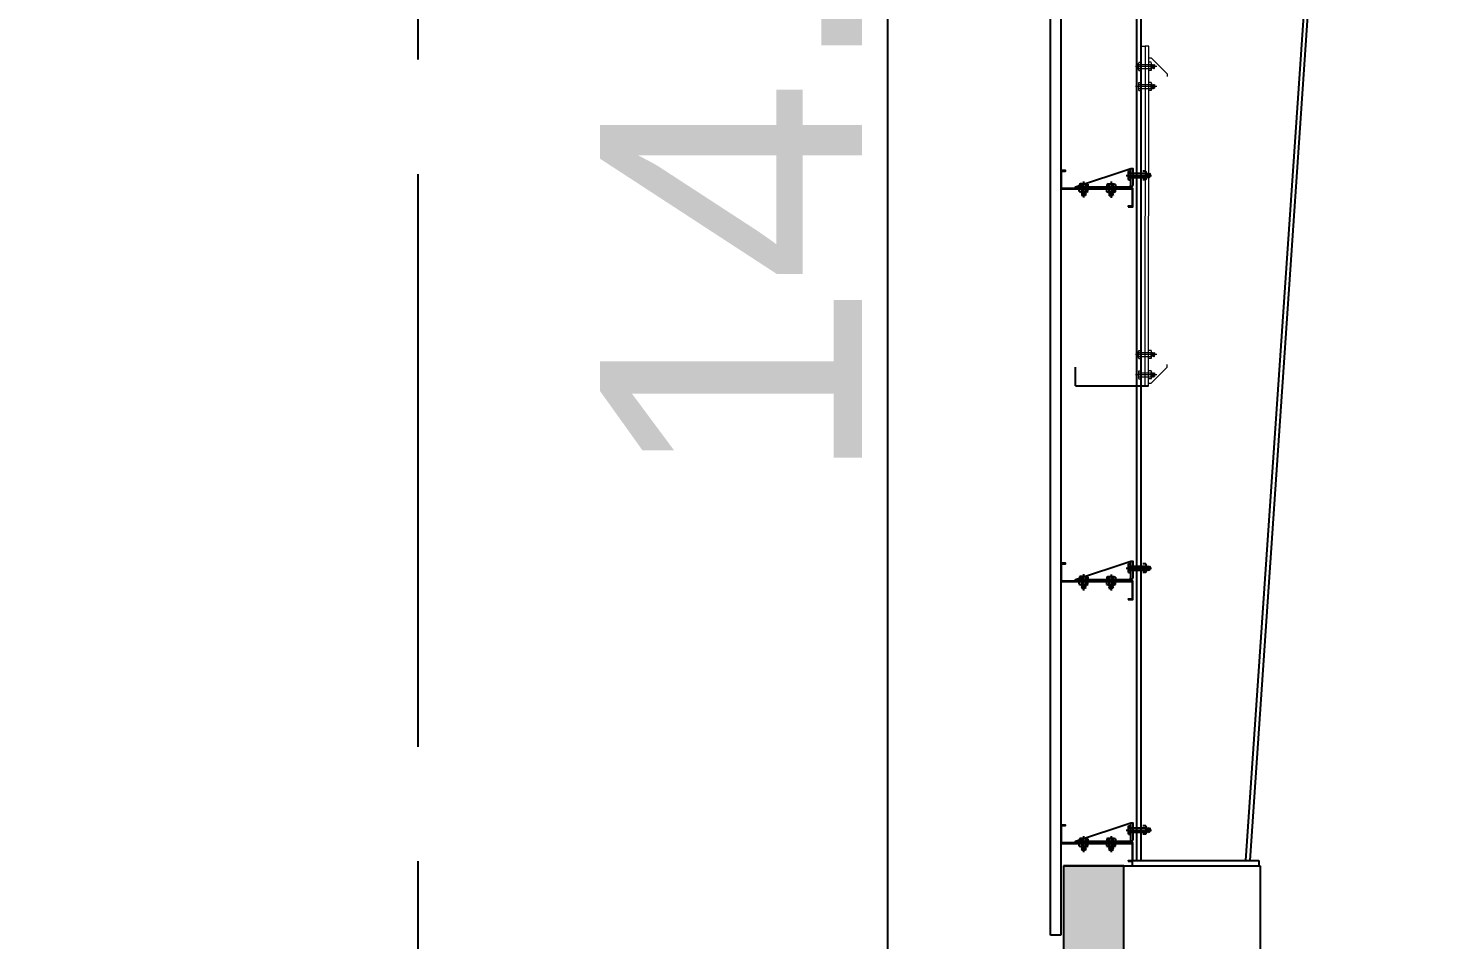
# Model space of a CAD drawing. Header units: metres. Extents: x 1422408 to 2565053, y 3723 to 80428.
# Drawn here: x 2267671.75 to 2267677.13, y 4223.86 to 4227.34 of the extents above; entities that cross this region are included whole.
import ezdxf

# ---------------------------------------------------------------- set-up
doc = ezdxf.new("R2010")
doc.units = ezdxf.units.M
doc.header["$LTSCALE"] = 3.5
doc.header["$MEASUREMENT"] = 0
for name, pattern in [('CENTER', [2, 1.25, -0.25, 0.25, -0.25]), ('DOT2', [0.125, 0, -0.125]), ('PHANTOM2', [1.25, 0.625, -0.125, 0.125, -0.125, 0.125, -0.125])]:
    doc.linetypes.add(name, pattern=pattern)
doc.layers.get('0').update_dxf_attribs({"linetype": 'CONTINUOUS'})
doc.layers.get('DEFPOINTS').update_dxf_attribs({"linetype": 'CONTINUOUS'})
doc.layers.add('BLK_1_HT_OF_BLDG', color=5, linetype='CONTINUOUS')
doc.styles.add('ANAND', font='times.ttf')
doc.styles.add('style1', font='arial.ttf', dxfattribs={"height": 0.28})
doc.dimstyles.new('STANDARD$0', dxfattribs={"dimtxt": 0.25, "dimasz": 0.1, "dimexe": 2, "dimexo": 2, "dimgap": 0, "dimtad": 0, "dimzin": 0, "dimdsep": 46, "dimtxsty": 'ANAND', "dimcen": 0.0625, "dimdle": 2.5, "dimse1": 1, "dimse2": 1, "dimclrd": 2, "dimclre": 9, "dimadec": 0, "dimazin": 0, "dimtfac": 1, "dimtix": 1, "dimtofl": 0, "dimtmove": 2, "dimatfit": 3, "dimldrblk": 'OBLIQUE', "dimfxl": 0, "dimtolj": 1, "dimtzin": 0, "dimarcsym": 0})

# ---------------------------------------------------------------- blocks, each defined once
blk = doc.blocks.new('ER')
for p, q in [((-3, -3), (3, 3)), ((0, -3), (0, 3)), ((-3, 0), (3, 0))]:
    blk.add_line(p, q)
blk = doc.blocks.new('*D706')
at = {"lineweight": -2, "ltscale": 0.05}
blk.add_line((2267675.0337, 4234.5995), (2267675.0337, 4220.0795), dxfattribs=at)
at = {"layer": 'DEFPOINTS', "color": 0, "ltscale": 0.05}
for p in [(2267675.9361, 4234.6395), (2267675.0337, 4220.0395), (2267675.9361, 4220.0395)]:
    blk.add_point(p, dxfattribs=at)
at = {"lineweight": -2, "ltscale": 0.05, "xscale": 0.04, "yscale": 0.04, "zscale": 0.04}
for p, rotation in [((2267675.0337, 4234.6395), 90), ((2267675.0337, 4220.0395), 270)]:
    blk.add_blockref('ER', p, dxfattribs=dict(at, rotation=rotation))
at = {"color": 0, "ltscale": 0.05, "insert": (2267674.4432, 4227.3395), "char_height": 0.28, "attachment_point": 5, "rotation": 90, "style": 'style1'}
blk.add_mtext('\\A1;{\\H3.5714x;14.60}', dxfattribs=at)
blk = doc.blocks.new('_DOT')
at = {"color": 0, "linetype": 'ByBlock'}
blk.add_line((-0.5, 0), (-1, 0), dxfattribs=at)
at = {"color": 0, "linetype": 'ByBlock', "const_width": 0.5}
blk.add_lwpolyline([(-0.25, 0, 1), (0.25, 0, 1)], format="xyb", close=True, dxfattribs=at)
blk = doc.blocks.new('*D548')
at = {"layer": 'BLK_1_HT_OF_BLDG', "color": 0, "linetype": 'DOT2', "lineweight": -2}
for p, q in [((2267673.179, 4237.5608), (2267673.0615, 4237.5608)), ((2267673.179, 4220.0395), (2267673.0615, 4220.0395))]:
    blk.add_line(p, q, dxfattribs=at)
at = {"layer": 'BLK_1_HT_OF_BLDG', "color": 0, "linetype": 'PHANTOM2', "lineweight": -2}
for p, q in [((2267673.2415, 4237.3808), (2267673.2415, 4229.2116)), ((2267673.2415, 4220.2195), (2267673.2415, 4228.3887))]:
    blk.add_line(p, q, dxfattribs=at)
at = {"layer": 'BLK_1_HT_OF_BLDG', "color": 0}
for points in [[(2267673.2115, 4237.3808), (2267673.2715, 4237.3808), (2267673.2415, 4237.5608)], [(2267673.2115, 4220.2195), (2267673.2715, 4220.2195), (2267673.2415, 4220.0395)]]:
    blk.add_solid(points, dxfattribs=at)
at = {"layer": 'DEFPOINTS', "color": 0}
for p in [(2267673.2415, 4237.5608), (2267673.2415, 4237.5608), (2267673.2415, 4220.0395)]:
    blk.add_point(p, dxfattribs=at)
at = {"layer": 'BLK_1_HT_OF_BLDG', "color": 0, "lineweight": 25, "insert": (2267673.2415, 4228.8001), "char_height": 0.18, "attachment_point": 5}
blk.add_mtext('\\A1;{\\H3.5714x;17.5212}', dxfattribs=at)

msp = doc.modelspace()

# ---------------------------------------------------------------- hatches: boundary and pattern name
h = msp.add_hatch(color=256)
h.dxf.hatch_style = 1
h.paths.add_polyline_path([(2267675.70592, 4223.68953), (2267675.70592, 4223.63953), (2267675.93572, 4223.63953), (2267675.93572, 4224.13953), (2267675.70572, 4224.13953), (2267675.70572, 4223.71453)])

# ---------------------------------------------------------------- linework, layer by layer
at = {"ltscale": 0.5}
for p, q in [((2267675.69606, 4236.13079), (2267675.69592, 4223.87431)), ((2267675.65592, 4223.87431), (2267675.65606, 4236.12679)), ((2267675.69592, 4223.87431), (2267675.65592, 4223.87431))]:
    msp.add_line(p, q, dxfattribs=at)
for p, q in [((2267675.98592, 4224.15953), (2267675.98592, 4234.63952)), ((2267676.00192, 4224.15953), (2267676.00215, 4234.63952)), ((2267676.40192, 4224.15953), (2267677.11833, 4234.63952)), ((2267676.41798, 4224.15953), (2267677.13442, 4234.63952)), ((2267675.75102, 4226.73349), (2267675.96305, 4226.8036)), ((2267675.94415, 4226.77633), (2267676.04107, 4226.77621)), ((2267675.76585, 4226.71488), (2267675.76589, 4226.72445)), ((2267675.76597, 4226.743), (2267675.76593, 4226.73343)), ((2267675.79456, 4226.71339), (2267675.76995, 4226.71349)), ((2267675.79468, 4226.74425), (2267675.77007, 4226.74435)), ((2267675.77417, 4226.74296), (2267675.77405, 4226.71484)), ((2267675.77467, 4226.71347), (2267675.77541, 4226.71241)), ((2267675.78907, 4226.70875), (2267675.77648, 4226.71347)), ((2267675.79044, 4226.70969), (2267675.78042, 4226.71345)), ((2267675.78242, 4226.75333), (2267675.78216, 4226.69176)), ((2267675.78908, 4226.71166), (2267675.78436, 4226.71343)), ((2267675.79045, 4226.71261), (2267675.7883, 4226.71342)), ((2267675.79045, 4226.71261), (2267675.78908, 4226.71166)), ((2267675.79058, 4226.7429), (2267675.79045, 4226.71261)), ((2267675.79866, 4226.71474), (2267675.7987, 4226.72431)), ((2267675.79878, 4226.74286), (2267675.79874, 4226.73329)), ((2267675.88722, 4226.7529), (2267675.88697, 4226.69133)), ((2267675.77537, 4226.70366), (2267675.774, 4226.70271)), ((2267675.774, 4226.70271), (2267675.77536, 4226.70074)), ((2267675.77992, 4226.7005), (2267675.774, 4226.70271)), ((2267675.77539, 4226.70657), (2267675.77402, 4226.70563)), ((2267675.78903, 4226.7), (2267675.77402, 4226.70563)), ((2267675.77402, 4226.70563), (2267675.77537, 4226.70366)), ((2267675.7754, 4226.70949), (2267675.77403, 4226.70854)), ((2267675.78904, 4226.70292), (2267675.77403, 4226.70854)), ((2267675.77403, 4226.70854), (2267675.77539, 4226.70657)), ((2267675.77541, 4226.71241), (2267675.77404, 4226.71146)), ((2267675.78906, 4226.70583), (2267675.77404, 4226.71146)), ((2267675.77404, 4226.71146), (2267675.7754, 4226.70949)), ((2267675.77536, 4226.70074), (2267675.78219, 4226.69861)), ((2267675.78903, 4226.7), (2267675.77536, 4226.70074)), ((2267675.78448, 4226.70025), (2267675.77537, 4226.70366)), ((2267675.7904, 4226.70095), (2267675.77539, 4226.70657)), ((2267675.79042, 4226.70386), (2267675.7754, 4226.70949)), ((2267675.79043, 4226.70678), (2267675.77541, 4226.71241)), ((2267675.78903, 4226.7), (2267675.78219, 4226.69861)), ((2267675.7904, 4226.70095), (2267675.78903, 4226.7)), ((2267675.79042, 4226.70386), (2267675.78904, 4226.70292)), ((2267675.78904, 4226.70292), (2267675.7904, 4226.70095)), ((2267675.79043, 4226.70678), (2267675.78906, 4226.70583)), ((2267675.78906, 4226.70583), (2267675.79042, 4226.70386)), ((2267675.79044, 4226.70969), (2267675.78907, 4226.70875)), ((2267675.78907, 4226.70875), (2267675.79043, 4226.70678)), ((2267675.78908, 4226.71166), (2267675.79044, 4226.70969)), ((2267675.75106, 4225.97318), (2267675.75106, 4226.0449)), ((2267675.75106, 4225.97318), (2267676.03064, 4225.97303)), ((2267675.75102, 4225.23349), (2267675.96305, 4225.3036)), ((2267675.94415, 4225.27633), (2267676.04107, 4225.27621)), ((2267675.76585, 4225.21488), (2267675.76589, 4225.22445)), ((2267675.76597, 4225.243), (2267675.76593, 4225.23343)), ((2267675.79456, 4225.21339), (2267675.76995, 4225.21349)), ((2267675.79468, 4225.24425), (2267675.77007, 4225.24435)), ((2267675.77539, 4225.20658), (2267675.77402, 4225.20563)), ((2267675.7754, 4225.20949), (2267675.77403, 4225.20854)), ((2267675.78904, 4225.20292), (2267675.77403, 4225.20854)), ((2267675.77403, 4225.20854), (2267675.77539, 4225.20658)), ((2267675.77541, 4225.21241), (2267675.77404, 4225.21146)), ((2267675.78906, 4225.20583), (2267675.77404, 4225.21146)), ((2267675.77404, 4225.21146), (2267675.7754, 4225.20949)), ((2267675.77417, 4225.24296), (2267675.77405, 4225.21484)), ((2267675.77467, 4225.21347), (2267675.77541, 4225.21241)), ((2267675.7904, 4225.20095), (2267675.77539, 4225.20658)), ((2267675.79042, 4225.20386), (2267675.7754, 4225.20949)), ((2267675.79043, 4225.20678), (2267675.77541, 4225.21241)), ((2267675.78907, 4225.20875), (2267675.77648, 4225.21347)), ((2267675.79044, 4225.20969), (2267675.78042, 4225.21345)), ((2267675.78242, 4225.25333), (2267675.78216, 4225.19176)), ((2267675.78908, 4225.21166), (2267675.78436, 4225.21343)), ((2267675.79045, 4225.21261), (2267675.7883, 4225.21342)), ((2267675.79043, 4225.20678), (2267675.78906, 4225.20583)), ((2267675.78906, 4225.20583), (2267675.79042, 4225.20386)), ((2267675.79044, 4225.20969), (2267675.78907, 4225.20875)), ((2267675.78907, 4225.20875), (2267675.79043, 4225.20678)), ((2267675.79045, 4225.21261), (2267675.78908, 4225.21166)), ((2267675.78908, 4225.21166), (2267675.79044, 4225.20969)), ((2267675.79058, 4225.2429), (2267675.79045, 4225.21261)), ((2267675.79866, 4225.21474), (2267675.7987, 4225.22431)), ((2267675.79878, 4225.24286), (2267675.79874, 4225.23329)), ((2267675.88722, 4225.2529), (2267675.88697, 4225.19133)), ((2267675.77537, 4225.20366), (2267675.774, 4225.20271)), ((2267675.774, 4225.20271), (2267675.77536, 4225.20074)), ((2267675.77992, 4225.2005), (2267675.774, 4225.20271)), ((2267675.78903, 4225.2), (2267675.77402, 4225.20563)), ((2267675.77402, 4225.20563), (2267675.77537, 4225.20366)), ((2267675.77536, 4225.20074), (2267675.78219, 4225.19861)), ((2267675.78903, 4225.2), (2267675.77536, 4225.20074)), ((2267675.78448, 4225.20025), (2267675.77537, 4225.20366)), ((2267675.78903, 4225.2), (2267675.78219, 4225.19861)), ((2267675.7904, 4225.20095), (2267675.78903, 4225.2)), ((2267675.79042, 4225.20386), (2267675.78904, 4225.20292)), ((2267675.78904, 4225.20292), (2267675.7904, 4225.20095)), ((2267675.75102, 4224.23349), (2267675.96305, 4224.3036)), ((2267675.76597, 4224.243), (2267675.76593, 4224.23343)), ((2267675.79468, 4224.24425), (2267675.77007, 4224.24435)), ((2267675.77417, 4224.24296), (2267675.77405, 4224.21484)), ((2267675.78242, 4224.25334), (2267675.78216, 4224.19176)), ((2267675.79058, 4224.2429), (2267675.79045, 4224.21261)), ((2267675.79878, 4224.24286), (2267675.79874, 4224.23358)), ((2267675.88722, 4224.2529), (2267675.88697, 4224.19133)), ((2267675.94415, 4224.27633), (2267676.04107, 4224.27621)), ((2267675.76585, 4224.21488), (2267675.76589, 4224.22445)), ((2267675.79456, 4224.21339), (2267675.76995, 4224.21349)), ((2267675.77537, 4224.20366), (2267675.774, 4224.20271)), ((2267675.774, 4224.20271), (2267675.77536, 4224.20074)), ((2267675.77992, 4224.2005), (2267675.774, 4224.20271)), ((2267675.77539, 4224.20658), (2267675.77402, 4224.20563)), ((2267675.78903, 4224.2), (2267675.77402, 4224.20563)), ((2267675.77402, 4224.20563), (2267675.77537, 4224.20366)), ((2267675.7754, 4224.20949), (2267675.77403, 4224.20854)), ((2267675.78904, 4224.20292), (2267675.77403, 4224.20854)), ((2267675.77403, 4224.20854), (2267675.77539, 4224.20658)), ((2267675.77541, 4224.21241), (2267675.77404, 4224.21146)), ((2267675.78906, 4224.20583), (2267675.77404, 4224.21146)), ((2267675.77404, 4224.21146), (2267675.7754, 4224.20949)), ((2267675.77467, 4224.21347), (2267675.77541, 4224.21241)), ((2267675.77536, 4224.20074), (2267675.78219, 4224.19862)), ((2267675.78903, 4224.2), (2267675.77536, 4224.20074)), ((2267675.78448, 4224.20025), (2267675.77537, 4224.20366)), ((2267675.7904, 4224.20095), (2267675.77539, 4224.20658)), ((2267675.79042, 4224.20386), (2267675.7754, 4224.20949)), ((2267675.79043, 4224.20678), (2267675.77541, 4224.21241)), ((2267675.78907, 4224.20875), (2267675.77648, 4224.21347)), ((2267675.79044, 4224.2097), (2267675.78042, 4224.21345)), ((2267675.78903, 4224.2), (2267675.78219, 4224.19862)), ((2267675.78908, 4224.21166), (2267675.78436, 4224.21343)), ((2267675.79045, 4224.21261), (2267675.7883, 4224.21342)), ((2267675.7904, 4224.20095), (2267675.78903, 4224.2)), ((2267675.79042, 4224.20386), (2267675.78904, 4224.20292)), ((2267675.78904, 4224.20292), (2267675.7904, 4224.20095)), ((2267675.79043, 4224.20678), (2267675.78906, 4224.20583)), ((2267675.78906, 4224.20583), (2267675.79042, 4224.20386)), ((2267675.79044, 4224.2097), (2267675.78907, 4224.20875)), ((2267675.78907, 4224.20875), (2267675.79043, 4224.20678)), ((2267675.79045, 4224.21261), (2267675.78908, 4224.21166)), ((2267675.78908, 4224.21166), (2267675.79044, 4224.2097)), ((2267675.79866, 4224.21474), (2267675.7987, 4224.22431)), ((2267675.93572, 4224.13953), (2267675.70572, 4224.13953)), ((2267675.70572, 4224.13953), (2267675.70572, 4223.71453)), ((2267675.70572, 4224.13953), (2267676.45592, 4224.13953)), ((2267675.93572, 4223.63953), (2267675.93572, 4224.13953)), ((2267675.96802, 4224.15953), (2267676.45065, 4224.15953)), ((2267675.96802, 4224.15953), (2267675.96802, 4224.13953)), ((2267676.45065, 4224.15953), (2267676.45065, 4224.13953)), ((2267676.45592, 4224.13953), (2267676.45592, 4220.63953))]:
    msp.add_line(p, q)
at = {"lineweight": 18}
for p, q in [((2267676.00197, 4225.97324), (2267676.00254, 4227.27056)), ((2267676.00254, 4227.27056), (2267676.01687, 4227.27056)), ((2267676.01687, 4227.27056), (2267676.0163, 4225.97324)), ((2267676.01687, 4227.27056), (2267676.0163, 4225.97324)), ((2267676.03121, 4227.27056), (2267676.01687, 4227.27056)), ((2267676.03064, 4225.97324), (2267676.03121, 4227.27056)), ((2267676.00197, 4227.17789), (2267676.00197, 4227.20863)), ((2267676.00197, 4227.13179), (2267676.00197, 4227.10105)), ((2267676.00197, 4226.07692), (2267676.00197, 4226.10765)), ((2267676.00197, 4226.03081), (2267676.00197, 4226.00008)), ((2267676.0163, 4225.97324), (2267676.00197, 4225.97324)), ((2267676.0163, 4225.97324), (2267676.03064, 4225.97324))]:
    msp.add_line(p, q, dxfattribs=at)
at = {"linetype": 'Continuous', "lineweight": 18}
for p, q in [((2267675.99173, 4227.18173), (2267675.99173, 4227.20479)), ((2267675.99301, 4227.20863), (2267676.00197, 4227.20863)), ((2267675.99301, 4227.20094), (2267676.0396, 4227.20094)), ((2267676.0396, 4227.20863), (2267676.03064, 4227.20863)), ((2267676.04088, 4227.18173), (2267676.04088, 4227.20479)), ((2267676.04088, 4227.20036), (2267676.04188, 4227.19966)), ((2267676.04525, 4227.18686), (2267676.04088, 4227.19866)), ((2267676.04188, 4227.19966), (2267676.04277, 4227.20094)), ((2267676.04709, 4227.18558), (2267676.04188, 4227.19966)), ((2267676.04798, 4227.18686), (2267676.04277, 4227.20094)), ((2267676.04277, 4227.20094), (2267676.04461, 4227.19966)), ((2267676.04461, 4227.19966), (2267676.0455, 4227.20094)), ((2267676.04982, 4227.18558), (2267676.04461, 4227.19966)), ((2267676.05071, 4227.18686), (2267676.0455, 4227.20094)), ((2267676.0455, 4227.20094), (2267676.04734, 4227.19966)), ((2267676.04734, 4227.19966), (2267676.04823, 4227.20094)), ((2267676.05255, 4227.18558), (2267676.04734, 4227.19966)), ((2267676.05345, 4227.18686), (2267676.04823, 4227.20094)), ((2267676.04823, 4227.20094), (2267676.05007, 4227.19966)), ((2267676.05007, 4227.19966), (2267676.05096, 4227.20094)), ((2267676.05323, 4227.19113), (2267676.05007, 4227.19966)), ((2267676.05302, 4227.19539), (2267676.05096, 4227.20094)), ((2267676.05096, 4227.20094), (2267676.0528, 4227.19966)), ((2267676.05345, 4227.18686), (2267676.0528, 4227.19966)), ((2267676.0528, 4227.19966), (2267676.05477, 4227.19326)), ((2267675.99301, 4227.18558), (2267676.0396, 4227.18558)), ((2267675.99301, 4227.17789), (2267676.00197, 4227.17789)), ((2267676.0396, 4227.17789), (2267676.03064, 4227.17789)), ((2267676.04436, 4227.18558), (2267676.04088, 4227.19497)), ((2267676.04252, 4227.18686), (2267676.04088, 4227.19128)), ((2267676.04163, 4227.18558), (2267676.04088, 4227.18759)), ((2267676.04088, 4227.18558), (2267676.04163, 4227.18558)), ((2267676.04163, 4227.18558), (2267676.04252, 4227.18686)), ((2267676.04252, 4227.18686), (2267676.04436, 4227.18558)), ((2267676.04436, 4227.18558), (2267676.04525, 4227.18686)), ((2267676.04525, 4227.18686), (2267676.04709, 4227.18558)), ((2267676.04709, 4227.18558), (2267676.04798, 4227.18686)), ((2267676.04798, 4227.18686), (2267676.04982, 4227.18558)), ((2267676.04982, 4227.18558), (2267676.05071, 4227.18686)), ((2267676.05071, 4227.18686), (2267676.05255, 4227.18558)), ((2267676.05255, 4227.18558), (2267676.05345, 4227.18686)), ((2267676.05345, 4227.18686), (2267676.05477, 4227.19326)), ((2267675.99173, 4227.12795), (2267675.99173, 4227.1049)), ((2267675.99301, 4227.13179), (2267676.00197, 4227.13179)), ((2267675.99301, 4227.12411), (2267676.0396, 4227.12411)), ((2267675.99301, 4227.10874), (2267676.0396, 4227.10874)), ((2267675.99301, 4227.10105), (2267676.00197, 4227.10105)), ((2267676.0396, 4227.13179), (2267676.03064, 4227.13179)), ((2267676.0396, 4227.10105), (2267676.03064, 4227.10105)), ((2267676.04088, 4227.12795), (2267676.04088, 4227.1049)), ((2267676.04436, 4227.12411), (2267676.04088, 4227.11471)), ((2267676.04088, 4227.12411), (2267676.04163, 4227.12411)), ((2267676.04163, 4227.12411), (2267676.04088, 4227.12209)), ((2267676.04252, 4227.12283), (2267676.04088, 4227.1184)), ((2267676.04525, 4227.12283), (2267676.04088, 4227.11102)), ((2267676.04088, 4227.10933), (2267676.04188, 4227.11002)), ((2267676.04163, 4227.12411), (2267676.04252, 4227.12283)), ((2267676.04709, 4227.12411), (2267676.04188, 4227.11002)), ((2267676.04188, 4227.11002), (2267676.04277, 4227.10874)), ((2267676.04252, 4227.12283), (2267676.04436, 4227.12411)), ((2267676.04798, 4227.12283), (2267676.04277, 4227.10874)), ((2267676.04277, 4227.10874), (2267676.04461, 4227.11002)), ((2267676.04436, 4227.12411), (2267676.04525, 4227.12283)), ((2267676.04982, 4227.12411), (2267676.04461, 4227.11002)), ((2267676.04461, 4227.11002), (2267676.0455, 4227.10874)), ((2267676.04525, 4227.12283), (2267676.04709, 4227.12411)), ((2267676.05071, 4227.12283), (2267676.0455, 4227.10874)), ((2267676.0455, 4227.10874), (2267676.04734, 4227.11002)), ((2267676.04709, 4227.12411), (2267676.04798, 4227.12283)), ((2267676.05255, 4227.12411), (2267676.04734, 4227.11002)), ((2267676.04734, 4227.11002), (2267676.04823, 4227.10874)), ((2267676.04798, 4227.12283), (2267676.04982, 4227.12411)), ((2267676.05345, 4227.12283), (2267676.04823, 4227.10874)), ((2267676.04823, 4227.10874), (2267676.05007, 4227.11002)), ((2267676.04982, 4227.12411), (2267676.05071, 4227.12283)), ((2267676.05323, 4227.11856), (2267676.05007, 4227.11002)), ((2267676.05007, 4227.11002), (2267676.05096, 4227.10874)), ((2267676.05071, 4227.12283), (2267676.05255, 4227.12411)), ((2267676.05302, 4227.11429), (2267676.05096, 4227.10874)), ((2267676.05096, 4227.10874), (2267676.0528, 4227.11002)), ((2267676.05255, 4227.12411), (2267676.05345, 4227.12283)), ((2267676.05345, 4227.12283), (2267676.0528, 4227.11002)), ((2267676.0528, 4227.11002), (2267676.05477, 4227.11642)), ((2267676.05345, 4227.12283), (2267676.05477, 4227.11642)), ((2267675.99173, 4226.08076), (2267675.99173, 4226.10381)), ((2267675.99301, 4226.10765), (2267676.00197, 4226.10765)), ((2267675.99301, 4226.09997), (2267676.0396, 4226.09997)), ((2267675.99301, 4226.0846), (2267676.0396, 4226.0846)), ((2267675.99301, 4226.07692), (2267676.00197, 4226.07692)), ((2267676.0396, 4226.10765), (2267676.03064, 4226.10765)), ((2267676.0396, 4226.07692), (2267676.03064, 4226.07692)), ((2267676.04088, 4226.08076), (2267676.04088, 4226.10381)), ((2267676.04088, 4226.09938), (2267676.04188, 4226.09869)), ((2267676.04525, 4226.08588), (2267676.04088, 4226.09769)), ((2267676.04436, 4226.0846), (2267676.04088, 4226.094)), ((2267676.04252, 4226.08588), (2267676.04088, 4226.09031)), ((2267676.04163, 4226.0846), (2267676.04088, 4226.08662)), ((2267676.04088, 4226.0846), (2267676.04163, 4226.0846)), ((2267676.04163, 4226.0846), (2267676.04252, 4226.08588)), ((2267676.04188, 4226.09869), (2267676.04277, 4226.09997)), ((2267676.04709, 4226.0846), (2267676.04188, 4226.09869)), ((2267676.04252, 4226.08588), (2267676.04436, 4226.0846)), ((2267676.04798, 4226.08588), (2267676.04277, 4226.09997)), ((2267676.04277, 4226.09997), (2267676.04461, 4226.09869)), ((2267676.04436, 4226.0846), (2267676.04525, 4226.08588)), ((2267676.04461, 4226.09869), (2267676.0455, 4226.09997)), ((2267676.04982, 4226.0846), (2267676.04461, 4226.09869)), ((2267676.04525, 4226.08588), (2267676.04709, 4226.0846)), ((2267676.05071, 4226.08588), (2267676.0455, 4226.09997)), ((2267676.0455, 4226.09997), (2267676.04734, 4226.09869)), ((2267676.04709, 4226.0846), (2267676.04798, 4226.08588)), ((2267676.04734, 4226.09869), (2267676.04823, 4226.09997)), ((2267676.05255, 4226.0846), (2267676.04734, 4226.09869)), ((2267676.04798, 4226.08588), (2267676.04982, 4226.0846)), ((2267676.05345, 4226.08588), (2267676.04823, 4226.09997)), ((2267676.04823, 4226.09997), (2267676.05007, 4226.09869)), ((2267676.04982, 4226.0846), (2267676.05071, 4226.08588)), ((2267676.05007, 4226.09869), (2267676.05096, 4226.09997)), ((2267676.05323, 4226.09015), (2267676.05007, 4226.09869)), ((2267676.05071, 4226.08588), (2267676.05255, 4226.0846)), ((2267676.05302, 4226.09442), (2267676.05096, 4226.09997)), ((2267676.05096, 4226.09997), (2267676.0528, 4226.09869)), ((2267676.05255, 4226.0846), (2267676.05345, 4226.08588)), ((2267676.05345, 4226.08588), (2267676.0528, 4226.09869)), ((2267676.0528, 4226.09869), (2267676.05477, 4226.09228)), ((2267676.05345, 4226.08588), (2267676.05477, 4226.09228)), ((2267675.99173, 4226.02697), (2267675.99173, 4226.00392)), ((2267675.99301, 4226.03081), (2267676.00197, 4226.03081)), ((2267675.99301, 4226.02313), (2267676.0396, 4226.02313)), ((2267676.0396, 4226.03081), (2267676.03064, 4226.03081)), ((2267676.04088, 4226.02697), (2267676.04088, 4226.00392)), ((2267676.04436, 4226.02313), (2267676.04088, 4226.01373)), ((2267676.04088, 4226.02313), (2267676.04163, 4226.02313)), ((2267676.04163, 4226.02313), (2267676.04088, 4226.02111)), ((2267676.04252, 4226.02185), (2267676.04088, 4226.01742)), ((2267676.04525, 4226.02185), (2267676.04088, 4226.01004)), ((2267676.04163, 4226.02313), (2267676.04252, 4226.02185)), ((2267676.04709, 4226.02313), (2267676.04188, 4226.00904)), ((2267676.04252, 4226.02185), (2267676.04436, 4226.02313)), ((2267676.04798, 4226.02185), (2267676.04277, 4226.00776)), ((2267676.04436, 4226.02313), (2267676.04525, 4226.02185)), ((2267676.04982, 4226.02313), (2267676.04461, 4226.00904)), ((2267676.04525, 4226.02185), (2267676.04709, 4226.02313)), ((2267676.05071, 4226.02185), (2267676.0455, 4226.00776)), ((2267676.04709, 4226.02313), (2267676.04798, 4226.02185)), ((2267676.05255, 4226.02313), (2267676.04734, 4226.00904)), ((2267676.04798, 4226.02185), (2267676.04982, 4226.02313)), ((2267676.05345, 4226.02185), (2267676.04823, 4226.00776)), ((2267676.04982, 4226.02313), (2267676.05071, 4226.02185)), ((2267676.05323, 4226.01758), (2267676.05007, 4226.00904)), ((2267676.05071, 4226.02185), (2267676.05255, 4226.02313)), ((2267676.05302, 4226.01331), (2267676.05096, 4226.00776)), ((2267676.05255, 4226.02313), (2267676.05345, 4226.02185)), ((2267676.05345, 4226.02185), (2267676.0528, 4226.00904)), ((2267676.0528, 4226.00904), (2267676.05477, 4226.01545)), ((2267676.05345, 4226.02185), (2267676.05477, 4226.01545)), ((2267675.99301, 4226.00776), (2267676.0396, 4226.00776)), ((2267675.99301, 4226.00008), (2267676.00197, 4226.00008)), ((2267676.0396, 4226.00008), (2267676.03064, 4226.00008)), ((2267676.04088, 4226.00835), (2267676.04188, 4226.00904)), ((2267676.04188, 4226.00904), (2267676.04277, 4226.00776)), ((2267676.04277, 4226.00776), (2267676.04461, 4226.00904)), ((2267676.04461, 4226.00904), (2267676.0455, 4226.00776)), ((2267676.0455, 4226.00776), (2267676.04734, 4226.00904)), ((2267676.04734, 4226.00904), (2267676.04823, 4226.00776)), ((2267676.04823, 4226.00776), (2267676.05007, 4226.00904)), ((2267676.05007, 4226.00904), (2267676.05096, 4226.00776)), ((2267676.05096, 4226.00776), (2267676.0528, 4226.00904))]:
    msp.add_line(p, q, dxfattribs=at)
at = {"lineweight": 18, "ltscale": 0.2}
for p, q in [((2267676.03064, 4227.22586), (2267676.04024, 4227.22586)), ((2267676.04024, 4227.22586), (2267676.10171, 4227.16439)), ((2267676.10171, 4227.16439), (2267676.10171, 4227.15484)), ((2267676.04024, 4225.98284), (2267676.10171, 4226.04431)), ((2267676.10171, 4226.04431), (2267676.10171, 4226.05387)), ((2267676.03064, 4225.98284), (2267676.04024, 4225.98284))]:
    msp.add_line(p, q, dxfattribs=at)
at = {"linetype": 'CENTER', "lineweight": 18, "ltscale": 0.01}
for p, q in [((2267676.06238, 4227.19326), (2267675.97985, 4227.19326)), ((2267676.06238, 4227.11642), (2267675.97985, 4227.11642)), ((2267676.06238, 4226.09228), (2267675.97985, 4226.09228)), ((2267676.06238, 4226.01545), (2267675.97985, 4226.01545))]:
    msp.add_line(p, q, dxfattribs=at)
at = {"linetype": 'Continuous'}
for p, q in [((2267675.95223, 4226.78881), (2267675.95213, 4226.7642)), ((2267675.95351, 4226.7683), (2267676.0198, 4226.7683)), ((2267675.95358, 4226.78471), (2267676.01987, 4226.78471)), ((2267675.95362, 4226.79291), (2267675.96319, 4226.79287)), ((2267676.0199, 4226.79291), (2267676.00834, 4226.79296)), ((2267676.02125, 4226.78881), (2267676.02115, 4226.7642)), ((2267676.02117, 4226.76892), (2267676.02224, 4226.76966)), ((2267676.02589, 4226.78332), (2267676.02118, 4226.77073)), ((2267676.02495, 4226.78469), (2267676.02119, 4226.77467)), ((2267676.02298, 4226.78333), (2267676.02121, 4226.77861)), ((2267676.02203, 4226.7847), (2267676.02123, 4226.78255)), ((2267676.02123, 4226.7847), (2267676.02203, 4226.7847)), ((2267676.02203, 4226.7847), (2267676.02298, 4226.78333)), ((2267676.02786, 4226.78468), (2267676.02224, 4226.76966)), ((2267676.02224, 4226.76966), (2267676.02318, 4226.76829)), ((2267676.02298, 4226.78333), (2267676.02495, 4226.78469)), ((2267676.02881, 4226.78331), (2267676.02318, 4226.76829)), ((2267676.02318, 4226.76829), (2267676.02515, 4226.76965)), ((2267676.02495, 4226.78469), (2267676.02589, 4226.78332)), ((2267676.03078, 4226.78466), (2267676.02515, 4226.76965)), ((2267676.02515, 4226.76965), (2267676.0261, 4226.76828)), ((2267676.02589, 4226.78332), (2267676.02786, 4226.78468)), ((2267676.03172, 4226.78329), (2267676.0261, 4226.76828)), ((2267676.0261, 4226.76828), (2267676.02807, 4226.76964)), ((2267676.02786, 4226.78468), (2267676.02881, 4226.78331)), ((2267676.03369, 4226.78465), (2267676.02807, 4226.76964)), ((2267676.02807, 4226.76964), (2267676.02901, 4226.76826)), ((2267676.02881, 4226.78331), (2267676.03078, 4226.78466)), ((2267676.03464, 4226.78328), (2267676.02901, 4226.76826)), ((2267676.02901, 4226.76826), (2267676.03098, 4226.76962)), ((2267676.03078, 4226.78466), (2267676.03172, 4226.78329)), ((2267676.03439, 4226.77872), (2267676.03098, 4226.76962)), ((2267676.03098, 4226.76962), (2267676.03193, 4226.76825)), ((2267676.03172, 4226.78329), (2267676.03369, 4226.78465)), ((2267676.03415, 4226.77417), (2267676.03193, 4226.76825)), ((2267676.03193, 4226.76825), (2267676.0339, 4226.76961)), ((2267676.03369, 4226.78465), (2267676.03464, 4226.78328)), ((2267676.03464, 4226.78328), (2267676.0339, 4226.76961)), ((2267676.0339, 4226.76961), (2267676.03603, 4226.77644)), ((2267676.03464, 4226.78328), (2267676.03603, 4226.77644)), ((2267675.87066, 4226.7144), (2267675.8707, 4226.72397)), ((2267675.87077, 4226.74257), (2267675.87074, 4226.73299)), ((2267675.89936, 4226.71292), (2267675.87475, 4226.71302)), ((2267675.89949, 4226.74381), (2267675.87488, 4226.74392)), ((2267675.87898, 4226.74253), (2267675.87886, 4226.71437)), ((2267675.87948, 4226.713), (2267675.88022, 4226.71193)), ((2267675.89388, 4226.70827), (2267675.88129, 4226.71299)), ((2267675.89525, 4226.70922), (2267675.88523, 4226.71297)), ((2267675.89389, 4226.71119), (2267675.88917, 4226.71296)), ((2267675.89526, 4226.71213), (2267675.89311, 4226.71294)), ((2267675.89526, 4226.71293), (2267675.89526, 4226.71213)), ((2267675.89538, 4226.74246), (2267675.89527, 4226.7143)), ((2267675.90347, 4226.71427), (2267675.90351, 4226.72384)), ((2267675.90359, 4226.74243), (2267675.90355, 4226.73286)), ((2267675.95348, 4226.7601), (2267675.96305, 4226.76006)), ((2267676.01977, 4226.7601), (2267676.00834, 4226.76015)), ((2267675.88018, 4226.70318), (2267675.87881, 4226.70224)), ((2267675.87881, 4226.70224), (2267675.88017, 4226.70027)), ((2267675.88473, 4226.70002), (2267675.87881, 4226.70224)), ((2267675.8802, 4226.7061), (2267675.87882, 4226.70515)), ((2267675.89384, 4226.69953), (2267675.87882, 4226.70515)), ((2267675.87882, 4226.70515), (2267675.88018, 4226.70318)), ((2267675.88021, 4226.70901), (2267675.87884, 4226.70807)), ((2267675.89385, 4226.70244), (2267675.87884, 4226.70807)), ((2267675.87884, 4226.70807), (2267675.8802, 4226.7061)), ((2267675.88022, 4226.71193), (2267675.87885, 4226.71098)), ((2267675.89386, 4226.70536), (2267675.87885, 4226.71098)), ((2267675.87885, 4226.71098), (2267675.88021, 4226.70901)), ((2267675.89384, 4226.69953), (2267675.88017, 4226.70027)), ((2267675.88017, 4226.70027), (2267675.887, 4226.69814)), ((2267675.88928, 4226.69977), (2267675.88018, 4226.70318)), ((2267675.89521, 4226.70047), (2267675.8802, 4226.7061)), ((2267675.89522, 4226.70339), (2267675.88021, 4226.70901)), ((2267675.89524, 4226.7063), (2267675.88022, 4226.71193)), ((2267675.89384, 4226.69953), (2267675.887, 4226.69814)), ((2267675.89521, 4226.70047), (2267675.89384, 4226.69953)), ((2267675.89522, 4226.70339), (2267675.89385, 4226.70244)), ((2267675.89385, 4226.70244), (2267675.89521, 4226.70047)), ((2267675.89524, 4226.7063), (2267675.89386, 4226.70536)), ((2267675.89386, 4226.70536), (2267675.89522, 4226.70339)), ((2267675.89525, 4226.70922), (2267675.89388, 4226.70827)), ((2267675.89388, 4226.70827), (2267675.89524, 4226.7063)), ((2267675.89526, 4226.71213), (2267675.89389, 4226.71119)), ((2267675.89389, 4226.71119), (2267675.89525, 4226.70922)), ((2267675.95223, 4225.28881), (2267675.95213, 4225.2642)), ((2267675.95348, 4225.2601), (2267675.96305, 4225.26006)), ((2267675.95351, 4225.2683), (2267676.0198, 4225.2683)), ((2267675.95358, 4225.28471), (2267676.01987, 4225.28471)), ((2267675.95362, 4225.29291), (2267675.96319, 4225.29287)), ((2267676.0199, 4225.29291), (2267676.00834, 4225.29296)), ((2267676.01977, 4225.2601), (2267676.00834, 4225.26015)), ((2267676.02125, 4225.28881), (2267676.02115, 4225.2642)), ((2267676.02117, 4225.26892), (2267676.02224, 4225.26966)), ((2267676.02589, 4225.28332), (2267676.02118, 4225.27073)), ((2267676.02495, 4225.28469), (2267676.02119, 4225.27467)), ((2267676.02298, 4225.28333), (2267676.02121, 4225.27861)), ((2267676.02203, 4225.2847), (2267676.02123, 4225.28255)), ((2267676.02123, 4225.2847), (2267676.02203, 4225.2847)), ((2267676.02203, 4225.2847), (2267676.02298, 4225.28333)), ((2267676.02786, 4225.28468), (2267676.02224, 4225.26966)), ((2267676.02224, 4225.26966), (2267676.02318, 4225.26829)), ((2267676.02298, 4225.28333), (2267676.02495, 4225.28469)), ((2267676.02881, 4225.28331), (2267676.02318, 4225.26829)), ((2267676.02318, 4225.26829), (2267676.02515, 4225.26965)), ((2267676.02495, 4225.28469), (2267676.02589, 4225.28332)), ((2267676.03078, 4225.28466), (2267676.02515, 4225.26965)), ((2267676.02515, 4225.26965), (2267676.0261, 4225.26828)), ((2267676.02589, 4225.28332), (2267676.02786, 4225.28468)), ((2267676.03172, 4225.28329), (2267676.0261, 4225.26828)), ((2267676.0261, 4225.26828), (2267676.02807, 4225.26964)), ((2267676.02786, 4225.28468), (2267676.02881, 4225.28331)), ((2267676.03369, 4225.28465), (2267676.02807, 4225.26964)), ((2267676.02807, 4225.26964), (2267676.02901, 4225.26826)), ((2267676.02881, 4225.28331), (2267676.03078, 4225.28466)), ((2267676.03464, 4225.28328), (2267676.02901, 4225.26826)), ((2267676.02901, 4225.26826), (2267676.03098, 4225.26962)), ((2267676.03078, 4225.28466), (2267676.03172, 4225.28329)), ((2267676.03439, 4225.27872), (2267676.03098, 4225.26962)), ((2267676.03098, 4225.26962), (2267676.03193, 4225.26825)), ((2267676.03172, 4225.28329), (2267676.03369, 4225.28465)), ((2267676.03415, 4225.27417), (2267676.03193, 4225.26825)), ((2267676.03193, 4225.26825), (2267676.0339, 4225.26961)), ((2267676.03369, 4225.28465), (2267676.03464, 4225.28328)), ((2267676.03464, 4225.28328), (2267676.0339, 4225.26961)), ((2267676.0339, 4225.26961), (2267676.03603, 4225.27644)), ((2267676.03464, 4225.28328), (2267676.03603, 4225.27644)), ((2267675.87066, 4225.2144), (2267675.8707, 4225.22397)), ((2267675.87077, 4225.24257), (2267675.87074, 4225.233)), ((2267675.89936, 4225.21292), (2267675.87475, 4225.21302)), ((2267675.89949, 4225.24381), (2267675.87488, 4225.24392)), ((2267675.8802, 4225.2061), (2267675.87882, 4225.20515)), ((2267675.88021, 4225.20902), (2267675.87884, 4225.20807)), ((2267675.89385, 4225.20244), (2267675.87884, 4225.20807)), ((2267675.87884, 4225.20807), (2267675.8802, 4225.2061)), ((2267675.88022, 4225.21193), (2267675.87885, 4225.21098)), ((2267675.89386, 4225.20536), (2267675.87885, 4225.21098)), ((2267675.87885, 4225.21098), (2267675.88021, 4225.20902)), ((2267675.87898, 4225.24253), (2267675.87886, 4225.21437)), ((2267675.87948, 4225.213), (2267675.88022, 4225.21193)), ((2267675.89521, 4225.20047), (2267675.8802, 4225.2061)), ((2267675.89522, 4225.20339), (2267675.88021, 4225.20902)), ((2267675.89524, 4225.2063), (2267675.88022, 4225.21193)), ((2267675.89388, 4225.20827), (2267675.88129, 4225.21299)), ((2267675.89525, 4225.20922), (2267675.88523, 4225.21297)), ((2267675.89389, 4225.21119), (2267675.88917, 4225.21296)), ((2267675.89526, 4225.21214), (2267675.89311, 4225.21294)), ((2267675.89524, 4225.2063), (2267675.89386, 4225.20536)), ((2267675.89525, 4225.20922), (2267675.89388, 4225.20827)), ((2267675.89388, 4225.20827), (2267675.89524, 4225.2063)), ((2267675.89526, 4225.21214), (2267675.89389, 4225.21119)), ((2267675.89389, 4225.21119), (2267675.89525, 4225.20922)), ((2267675.89526, 4225.21293), (2267675.89526, 4225.21214)), ((2267675.89538, 4225.24246), (2267675.89527, 4225.2143)), ((2267675.90347, 4225.21427), (2267675.90351, 4225.22384)), ((2267675.90359, 4225.24243), (2267675.90355, 4225.23286)), ((2267675.88018, 4225.20318), (2267675.87881, 4225.20224)), ((2267675.87881, 4225.20224), (2267675.88017, 4225.20027)), ((2267675.88473, 4225.20002), (2267675.87881, 4225.20224)), ((2267675.89384, 4225.19953), (2267675.87882, 4225.20515)), ((2267675.87882, 4225.20515), (2267675.88018, 4225.20318)), ((2267675.89384, 4225.19953), (2267675.88017, 4225.20027)), ((2267675.88017, 4225.20027), (2267675.887, 4225.19814)), ((2267675.88928, 4225.19977), (2267675.88018, 4225.20318)), ((2267675.89384, 4225.19953), (2267675.887, 4225.19814)), ((2267675.89521, 4225.20047), (2267675.89384, 4225.19953)), ((2267675.89522, 4225.20339), (2267675.89385, 4225.20244)), ((2267675.89385, 4225.20244), (2267675.89521, 4225.20047)), ((2267675.89386, 4225.20536), (2267675.89522, 4225.20339)), ((2267675.95362, 4224.29291), (2267675.96319, 4224.29287)), ((2267676.0199, 4224.29291), (2267676.00834, 4224.29296)), ((2267675.87077, 4224.24257), (2267675.87074, 4224.23373)), ((2267675.89949, 4224.24381), (2267675.87488, 4224.24392)), ((2267675.87898, 4224.24253), (2267675.87886, 4224.21437)), ((2267675.89538, 4224.24246), (2267675.89527, 4224.2143)), ((2267675.90359, 4224.24243), (2267675.90355, 4224.23379)), ((2267675.95223, 4224.28881), (2267675.95213, 4224.2642)), ((2267675.95348, 4224.2601), (2267675.96305, 4224.26006)), ((2267675.95351, 4224.2683), (2267676.0198, 4224.2683)), ((2267675.95358, 4224.28471), (2267676.01987, 4224.28471)), ((2267676.01977, 4224.2601), (2267676.00834, 4224.26015)), ((2267676.02125, 4224.28881), (2267676.02115, 4224.2642)), ((2267676.02117, 4224.26892), (2267676.02224, 4224.26966)), ((2267676.02589, 4224.28332), (2267676.02118, 4224.27073)), ((2267676.02495, 4224.28469), (2267676.02119, 4224.27467)), ((2267676.02298, 4224.28333), (2267676.02121, 4224.27861)), ((2267676.02203, 4224.2847), (2267676.02123, 4224.28255)), ((2267676.02123, 4224.2847), (2267676.02203, 4224.2847)), ((2267676.02203, 4224.2847), (2267676.02298, 4224.28333)), ((2267676.02786, 4224.28468), (2267676.02224, 4224.26966)), ((2267676.02224, 4224.26966), (2267676.02318, 4224.26829)), ((2267676.02298, 4224.28333), (2267676.02495, 4224.28469)), ((2267676.02881, 4224.28331), (2267676.02318, 4224.26829)), ((2267676.02318, 4224.26829), (2267676.02515, 4224.26965)), ((2267676.02495, 4224.28469), (2267676.02589, 4224.28332)), ((2267676.03078, 4224.28466), (2267676.02515, 4224.26965)), ((2267676.02515, 4224.26965), (2267676.0261, 4224.26828)), ((2267676.02589, 4224.28332), (2267676.02786, 4224.28468)), ((2267676.03172, 4224.28329), (2267676.0261, 4224.26828)), ((2267676.0261, 4224.26828), (2267676.02807, 4224.26964)), ((2267676.02786, 4224.28468), (2267676.02881, 4224.28331)), ((2267676.03369, 4224.28465), (2267676.02807, 4224.26964)), ((2267676.02807, 4224.26964), (2267676.02901, 4224.26827)), ((2267676.02881, 4224.28331), (2267676.03078, 4224.28466)), ((2267676.03464, 4224.28328), (2267676.02901, 4224.26827)), ((2267676.02901, 4224.26827), (2267676.03098, 4224.26962)), ((2267676.03078, 4224.28466), (2267676.03172, 4224.28329)), ((2267676.03439, 4224.27873), (2267676.03098, 4224.26962)), ((2267676.03098, 4224.26962), (2267676.03193, 4224.26825)), ((2267676.03172, 4224.28329), (2267676.03369, 4224.28465)), ((2267676.03415, 4224.27417), (2267676.03193, 4224.26825)), ((2267676.03193, 4224.26825), (2267676.0339, 4224.26961)), ((2267676.03369, 4224.28465), (2267676.03464, 4224.28328)), ((2267676.03464, 4224.28328), (2267676.0339, 4224.26961)), ((2267676.0339, 4224.26961), (2267676.03603, 4224.27644)), ((2267676.03464, 4224.28328), (2267676.03603, 4224.27644)), ((2267675.87066, 4224.2144), (2267675.8707, 4224.2253)), ((2267675.89936, 4224.21292), (2267675.87475, 4224.21302)), ((2267675.88018, 4224.20318), (2267675.87881, 4224.20224)), ((2267675.87881, 4224.20224), (2267675.88017, 4224.20027)), ((2267675.88473, 4224.20002), (2267675.87881, 4224.20224)), ((2267675.8802, 4224.2061), (2267675.87882, 4224.20515)), ((2267675.89384, 4224.19953), (2267675.87882, 4224.20515)), ((2267675.87882, 4224.20515), (2267675.88018, 4224.20318)), ((2267675.88021, 4224.20902), (2267675.87884, 4224.20807)), ((2267675.89385, 4224.20244), (2267675.87884, 4224.20807)), ((2267675.87884, 4224.20807), (2267675.8802, 4224.2061)), ((2267675.88022, 4224.21193), (2267675.87885, 4224.21098)), ((2267675.89386, 4224.20536), (2267675.87885, 4224.21098)), ((2267675.87885, 4224.21098), (2267675.88021, 4224.20902)), ((2267675.87948, 4224.213), (2267675.88022, 4224.21193)), ((2267675.89384, 4224.19953), (2267675.88017, 4224.20027)), ((2267675.88017, 4224.20027), (2267675.887, 4224.19814)), ((2267675.88928, 4224.19977), (2267675.88018, 4224.20318)), ((2267675.89521, 4224.20047), (2267675.8802, 4224.2061)), ((2267675.89522, 4224.20339), (2267675.88021, 4224.20902)), ((2267675.89524, 4224.2063), (2267675.88022, 4224.21193)), ((2267675.89388, 4224.20827), (2267675.88129, 4224.21299)), ((2267675.89525, 4224.20922), (2267675.88523, 4224.21297)), ((2267675.89384, 4224.19953), (2267675.887, 4224.19814)), ((2267675.89389, 4224.21119), (2267675.88917, 4224.21296)), ((2267675.89526, 4224.21214), (2267675.89311, 4224.21294)), ((2267675.89521, 4224.20047), (2267675.89384, 4224.19953)), ((2267675.89522, 4224.20339), (2267675.89385, 4224.20244)), ((2267675.89385, 4224.20244), (2267675.89521, 4224.20047)), ((2267675.89524, 4224.2063), (2267675.89386, 4224.20536)), ((2267675.89386, 4224.20536), (2267675.89522, 4224.20339)), ((2267675.89525, 4224.20922), (2267675.89388, 4224.20827)), ((2267675.89388, 4224.20827), (2267675.89524, 4224.2063)), ((2267675.89526, 4224.21214), (2267675.89389, 4224.21119)), ((2267675.89389, 4224.21119), (2267675.89525, 4224.20922)), ((2267675.89526, 4224.21293), (2267675.89526, 4224.21214)), ((2267675.90347, 4224.21427), (2267675.90352, 4224.2253))]:
    msp.add_line(p, q, dxfattribs=at)
at = {"linetype": 'Continuous', "elevation": 0}
for points in [[(2267675.95231, 4226.65698), (2267675.96981, 4226.65698), (2267675.96981, 4226.727), (2267675.69771, 4226.72701), (2267675.6977, 4226.79348), (2267675.71332, 4226.79348), (2267675.71332, 4226.79533), (2267675.69592, 4226.79533), (2267675.69592, 4226.7253), (2267675.96802, 4226.7253), (2267675.9681, 4226.65877), (2267675.95231, 4226.65877)], [(2267675.95231, 4225.15698), (2267675.96981, 4225.15698), (2267675.96981, 4225.22701), (2267675.69771, 4225.22701), (2267675.6977, 4225.29348), (2267675.71332, 4225.29348), (2267675.71332, 4225.29533), (2267675.69592, 4225.29533), (2267675.69592, 4225.2253), (2267675.96802, 4225.2253), (2267675.9681, 4225.15877), (2267675.95231, 4225.15877)], [(2267675.95231, 4224.15698), (2267675.96981, 4224.15698), (2267675.96981, 4224.22701), (2267675.69771, 4224.22701), (2267675.6977, 4224.29348), (2267675.71332, 4224.29348), (2267675.71332, 4224.29533), (2267675.69592, 4224.29533), (2267675.69592, 4224.2253), (2267675.96802, 4224.2253), (2267675.9681, 4224.15877), (2267675.95231, 4224.15877)]]:
    msp.add_lwpolyline(points, close=True, dxfattribs=at)
at = {"elevation": 0}
for points in [[(2267675.96981, 4226.74043, -0.4142136), (2267675.95584, 4226.72706), (2267675.75099, 4226.72665), (2267675.75102, 4226.73349), (2267675.95599, 4226.7339, 0.4142136), (2267675.96297, 4226.74058), (2267675.96305, 4226.8036), (2267675.96981, 4226.80358)], [(2267675.96981, 4225.24043, -0.4142136), (2267675.95584, 4225.22706), (2267675.75099, 4225.22665), (2267675.75102, 4225.23349), (2267675.95599, 4225.2339, 0.4142136), (2267675.96297, 4225.24058), (2267675.96305, 4225.3036), (2267675.96981, 4225.30358)], [(2267675.96981, 4224.24043, -0.4142136), (2267675.95584, 4224.22706), (2267675.75099, 4224.22665), (2267675.75102, 4224.23349), (2267675.95599, 4224.2339, 0.4142136), (2267675.96297, 4224.24058), (2267675.96305, 4224.3036), (2267675.96981, 4224.30358)]]:
    msp.add_lwpolyline(points, format="xyb", close=True, dxfattribs=at)
at = {"linetype": 'Continuous', "lineweight": 18}
for centre, radius, start, end in [((2267675.99813, 4227.20479), 0.0064, 143.1301, 216.8699), ((2267676.01542, 4227.19326), 0.02369, 161.07536, 198.92464), ((2267676.03448, 4227.20479), 0.0064, 323.1301, 36.8699), ((2267676.01719, 4227.19326), 0.02369, 341.07536, 18.92464), ((2267675.99813, 4227.18173), 0.0064, 143.1301, 216.8699), ((2267676.03448, 4227.18173), 0.0064, 323.1301, 36.8699), ((2267675.99813, 4227.12795), 0.0064, 143.1301, 216.8699), ((2267676.01542, 4227.11642), 0.02369, 161.07536, 198.92464), ((2267675.99813, 4227.1049), 0.0064, 143.1301, 216.8699), ((2267676.03448, 4227.12795), 0.0064, 323.1301, 36.8699), ((2267676.01719, 4227.11642), 0.02369, 341.07536, 18.92464), ((2267676.03448, 4227.1049), 0.0064, 323.1301, 36.8699), ((2267675.99813, 4226.10381), 0.0064, 143.1301, 216.8699), ((2267676.01542, 4226.09228), 0.02369, 161.07536, 198.92464), ((2267675.99813, 4226.08076), 0.0064, 143.1301, 216.8699), ((2267676.03448, 4226.10381), 0.0064, 323.1301, 36.8699), ((2267676.01719, 4226.09228), 0.02369, 341.07536, 18.92464), ((2267676.03448, 4226.08076), 0.0064, 323.1301, 36.8699), ((2267675.99813, 4226.02697), 0.0064, 143.1301, 216.8699), ((2267676.01542, 4226.01545), 0.02369, 161.07536, 198.92464), ((2267676.03448, 4226.02697), 0.0064, 323.1301, 36.8699), ((2267676.01719, 4226.01545), 0.02369, 341.07536, 18.92464), ((2267675.99813, 4226.00392), 0.0064, 143.1301, 216.8699), ((2267676.03448, 4226.00392), 0.0064, 323.1301, 36.8699)]:
    msp.add_arc(centre, radius, start, end, dxfattribs=at)
at = {"linetype": 'Continuous'}
for centre, radius, start, end in [((2267675.95897, 4226.76417), 0.00684, 142.89381, 216.6336), ((2267675.97747, 4226.7764), 0.02529, 160.83906, 198.68835), ((2267675.95907, 4226.78878), 0.00684, 142.89381, 216.6336), ((2267676.01431, 4226.76422), 0.00684, 322.89381, 36.6336), ((2267675.99591, 4226.7766), 0.02529, 340.83906, 18.68835), ((2267676.01442, 4226.78883), 0.00684, 322.89381, 36.6336), ((2267675.87478, 4226.71985), 0.00684, 232.89381, 306.6336), ((2267675.87485, 4226.73708), 0.00684, 52.89381, 126.6336), ((2267675.88716, 4226.73826), 0.02529, 250.83906, 288.68835), ((2267675.88708, 4226.71857), 0.02529, 70.83906, 108.68835), ((2267675.89939, 4226.71975), 0.00684, 232.89381, 306.6336), ((2267675.89946, 4226.73698), 0.00684, 52.89381, 126.6336), ((2267675.95897, 4225.26418), 0.00684, 142.89381, 216.6336), ((2267675.97747, 4225.2764), 0.02529, 160.83906, 198.68835), ((2267675.95907, 4225.28879), 0.00684, 142.89381, 216.6336), ((2267676.01431, 4225.26422), 0.00684, 322.89381, 36.6336), ((2267675.99591, 4225.2766), 0.02529, 340.83906, 18.68835), ((2267676.01442, 4225.28883), 0.00684, 322.89381, 36.6336), ((2267675.87478, 4225.21985), 0.00684, 232.89381, 306.6336), ((2267675.87485, 4225.23708), 0.00684, 52.89381, 126.6336), ((2267675.88716, 4225.23826), 0.02529, 250.83906, 288.68835), ((2267675.88708, 4225.21857), 0.02529, 70.83906, 108.68835), ((2267675.89939, 4225.21975), 0.00684, 232.89381, 306.6336), ((2267675.89946, 4225.23698), 0.00684, 52.89381, 126.6336), ((2267675.95907, 4224.28879), 0.00684, 142.89381, 216.6336), ((2267676.01442, 4224.28883), 0.00684, 322.89381, 36.6336), ((2267675.87485, 4224.23708), 0.00684, 52.89381, 126.6336), ((2267675.88708, 4224.21857), 0.02529, 70.83906, 108.68835), ((2267675.89946, 4224.23698), 0.00684, 52.89381, 126.6336), ((2267675.95897, 4224.26418), 0.00684, 142.89381, 216.6336), ((2267675.97747, 4224.2764), 0.02529, 160.83906, 198.68835), ((2267676.01431, 4224.26422), 0.00684, 322.89381, 36.6336), ((2267675.99591, 4224.27661), 0.02529, 340.83906, 18.68835), ((2267675.87478, 4224.21985), 0.00684, 232.89381, 306.6336), ((2267675.88716, 4224.23826), 0.02529, 250.83906, 288.68835), ((2267675.89939, 4224.21975), 0.00684, 232.89381, 306.6336)]:
    msp.add_arc(centre, radius, start, end, dxfattribs=at)
for centre, radius, start, end in [((2267675.76997, 4226.72033), 0.00684, 232.89381, 306.6336), ((2267675.77005, 4226.73751), 0.00684, 52.89381, 126.6336), ((2267675.78236, 4226.73873), 0.02529, 250.83906, 288.68835), ((2267675.78227, 4226.719), 0.02529, 70.83906, 108.68835), ((2267675.79458, 4226.72023), 0.00684, 232.89381, 306.6336), ((2267675.79466, 4226.73741), 0.00684, 52.89381, 126.6336), ((2267675.76997, 4225.22033), 0.00684, 232.89381, 306.6336), ((2267675.77005, 4225.23751), 0.00684, 52.89381, 126.6336), ((2267675.78236, 4225.23874), 0.02529, 250.83906, 288.68835), ((2267675.78227, 4225.219), 0.02529, 70.83906, 108.68835), ((2267675.79458, 4225.22023), 0.00684, 232.89381, 306.6336), ((2267675.79466, 4225.23741), 0.00684, 52.89381, 126.6336), ((2267675.77005, 4224.23751), 0.00684, 52.89381, 126.6336), ((2267675.78227, 4224.219), 0.02529, 70.83906, 108.68835), ((2267675.79466, 4224.23741), 0.00684, 52.89381, 126.6336), ((2267675.76997, 4224.22033), 0.00684, 232.89381, 306.6336), ((2267675.78236, 4224.23874), 0.02529, 250.83906, 288.68835), ((2267675.79458, 4224.22023), 0.00684, 232.89381, 306.6336)]:
    msp.add_arc(centre, radius, start, end)

# ---------------------------------------------------------------- dimensions: what is measured, and where the dimension line sits
at = {"ltscale": 0.05}
dim = msp.add_linear_dim(base=(2267675.03373, 4220.03953), p1=(2267675.93606, 4234.63952), p2=(2267675.93606, 4220.03953), angle=90, text='{\\H3.5714x;<>}', dimstyle='STANDARD$0', override={"dimtxt": 0.28, "dimasz": 0.04, "dimgap": 0.08, "dimtad": 2, "dimtxsty": 'style1', "dimblk": 'ER', "dimclrd": 256, "dimldrblk": 'DOT', "dimfxl": 0.18, "dimfxlon": 1, "dimarcsym": 1}, dxfattribs=at)
dim.commit()
dim.dimension.update_dxf_attribs({"geometry": '*D706', "text_midpoint": (2267674.44316, 4227.33952)})
at = {"layer": 'BLK_1_HT_OF_BLDG', "lineweight": 25}
dim = msp.add_linear_dim(base=(2267673.24151, 4237.56076), p1=(2267673.24151, 4220.03953), p2=(2267673.24151, 4237.56076), angle=90, text='{\\H3.5714x;<>}', dimstyle='STANDARD$0', override={"dimtxt": 0.18, "dimasz": 0.18, "dimexe": 0.18, "dimexo": 0.0625, "dimgap": 0.09, "dimtih": 1, "dimtoh": 1, "dimdec": 4, "dimtxsty": 'Standard', "dimcen": 0.09, "dimdle": 0, "dimse1": 0, "dimse2": 0, "dimclrd": 0, "dimclre": 0, "dimtdec": 4, "dimtix": 0, "dimtmove": 0, "dimfxl": 0, "dimarcsym": 2}, dxfattribs=at)
dim.commit()
dim.dimension.update_dxf_attribs({"geometry": '*D548', "text_midpoint": (2267673.24151, 4228.80014), "dimtype": 161})

doc.saveas('drawing.dxf')
